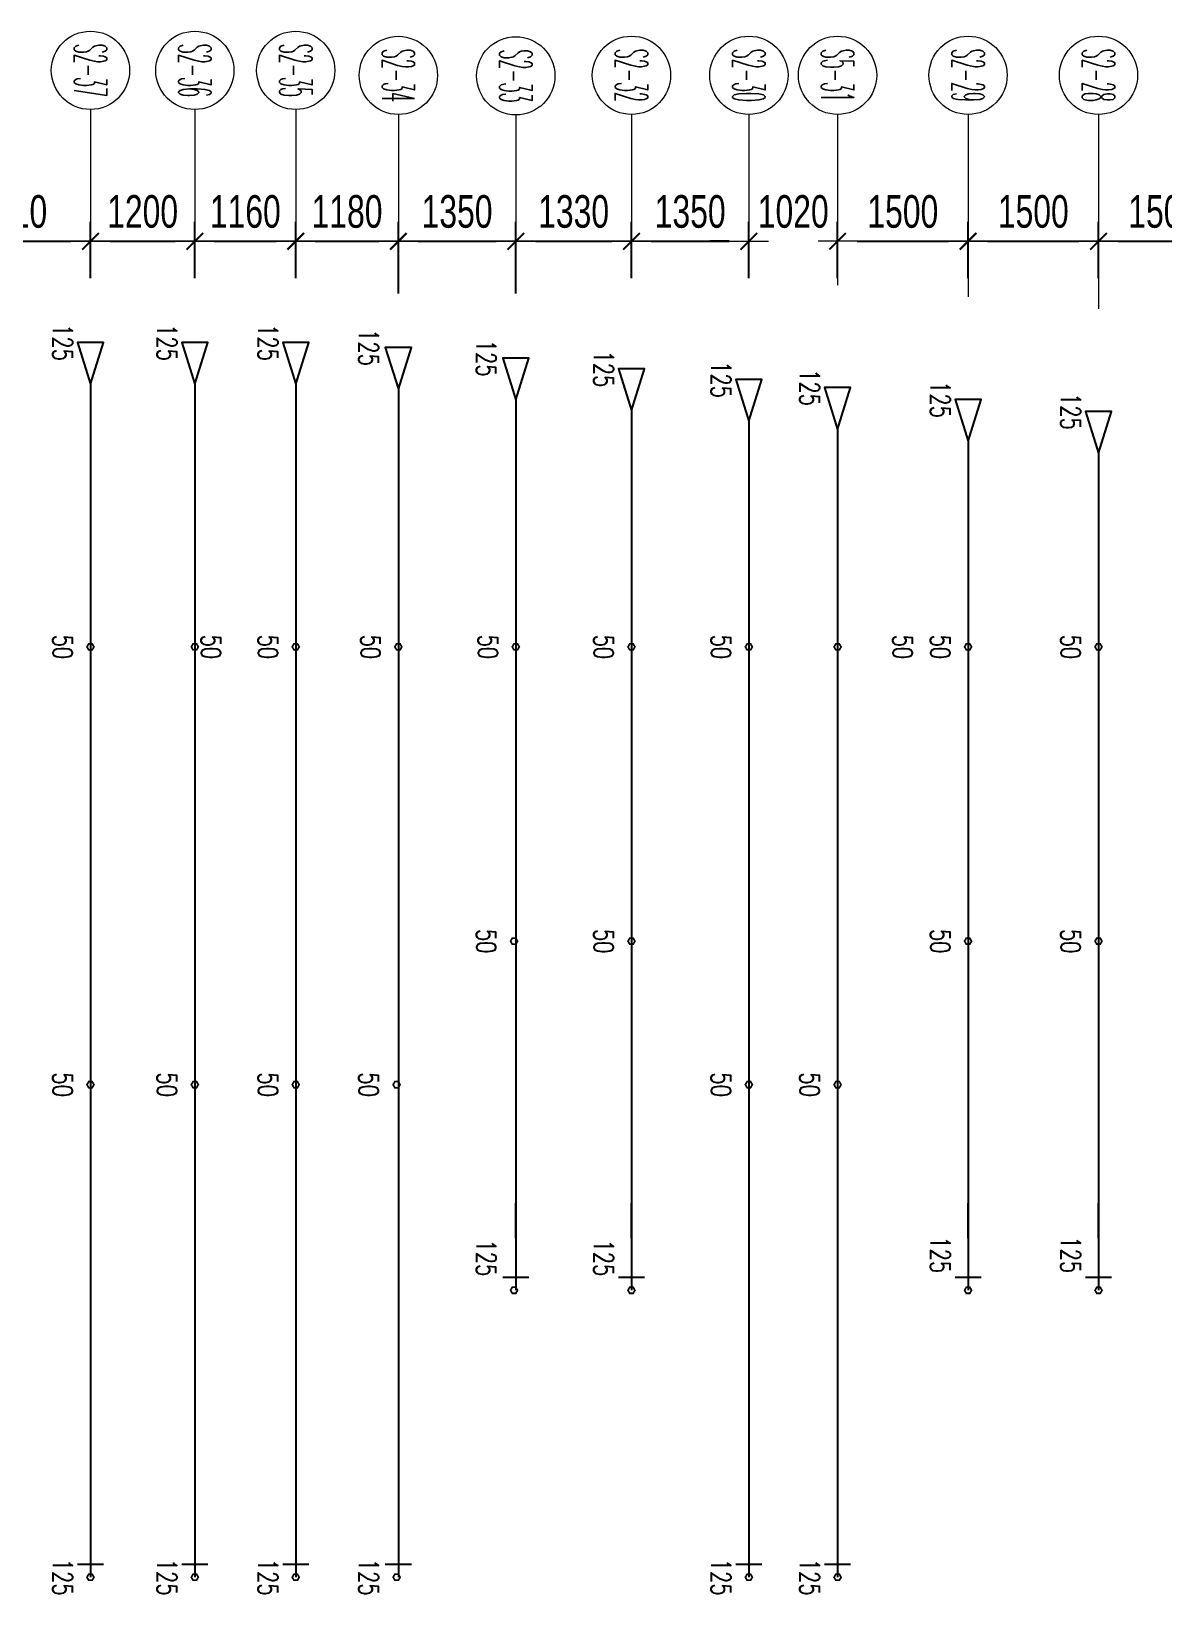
# Model space of a CAD drawing. Header units: millimetres. Extents: x 131629 to 589785, y -24154 to 45581.
# Drawn here: x 519929 to 532950, y 27610 to 45580 of the extents above; entities that cross this region are included whole.
import ezdxf
from ezdxf.enums import TextEntityAlignment as Align

# ---------------------------------------------------------------- set-up
doc = ezdxf.new("R2010")
doc.units = ezdxf.units.MM
doc.layers.get('0').update_dxf_attribs({"lineweight": 20})
doc.layers.get('Defpoints').update_dxf_attribs({"color": 151, "lineweight": 9})
doc.layers.add('ARES_TAG', color=3, linetype='Continuous')
doc.layers.add('NDC_S_TENDON', color=10, linetype='Continuous')
doc.layers.add('Current_plane_Column', color=7, linetype='Continuous', true_color=0x4b00ff)
for name, color, linetype, lineweight in [('NDC_S-ANNO', 7, 'Continuous', 20), ('NDC_S-TENDON', 6, 'Continuous', 35), ('NDC_S_DIM', 1, 'Continuous', 15), ('NDC_S_SYMBOL', 1, 'Continuous', 15)]:
    doc.layers.add(name, color=color, linetype=linetype, lineweight=lineweight)
doc.styles.add('ARES_ROMANS_0.36', font='romans.shx', dxfattribs={"width": 0.36, "bigfont": 'vns.shx'})
doc.styles.add('ARIAL', font='arial.ttf', dxfattribs={"width": 0.7})
doc.styles.add('NDC_ANNO', font='', dxfattribs={"width": 0.8})
doc.styles.get('NDC_ANNO').set_extended_font_data('Dotum')
doc.dimstyles.new('NDC_dim_150', dxfattribs={"dimscale": 150, "dimtxt": 2.5, "dimasz": 1.5, "dimexe": 1.5, "dimexo": 2.5, "dimgap": 1, "dimtad": 1, "dimdec": 0, "dimzin": 0, "dimdsep": 46, "dimtxsty": 'ARIAL', "dimblk": 'DIMMARK', "dimcen": 0.09, "dimdle": 1.2, "dimclrd": 1, "dimclre": 1, "dimclrt": 3, "dimadec": 0, "dimazin": 0, "dimtfac": 1, "dimtdec": 0, "dimtix": 1, "dimtofl": 0, "dimtmove": 0, "dimatfit": 3, "dimfxl": 4, "dimfxlon": 1, "dimtolj": 1, "dimtzin": 0, "dimarcsym": 0})

# ---------------------------------------------------------------- blocks, each defined once
blk = doc.blocks.new('*U1071')
at = {"layer": 'NDC_S_SYMBOL', "color": 3}
blk.add_line((-10136, 0), (-8174, 0), dxfattribs=at)
blk.add_circle((-10586, 0), 450, dxfattribs=at)
at = {"layer": 'NDC_S_TENDON'}
for p, q in [((-5994, 0), (-3144, 0)), ((-3144, 0), (2787, 0)), ((2787, 0), (5686, 0)), ((5686, 0), (6686, 0)), ((6536, -150), (6536, 150))]:
    blk.add_line(p, q, dxfattribs=at)
blk.add_lwpolyline([(-6514, 0), (-6994, 150), (-6994, -150), (-6514, 0), (-5994, 0)], dxfattribs=at)
at = {"layer": 'ARES_TAG', "style": 'ARES_ROMANS_0.36', "width": 0.36}
blk.add_attdef('S3', text='', height=375, dxfattribs=at).set_placement((-10586, 0), align=Align.MIDDLE_CENTER)
blk = doc.blocks.new('*U1070')
at = {"layer": 'NDC_S_SYMBOL', "color": 3}
blk.add_line((-10136, 0), (-8037, 0), dxfattribs=at)
blk.add_circle((-10586, 0), 450, dxfattribs=at)
at = {"layer": 'NDC_S_TENDON'}
for p, q in [((-5857, 0), (-3144, 0)), ((-3144, 0), (2787, 0)), ((2787, 0), (2386, 0)), ((2386, 0), (3386, 0)), ((3236, -150), (3236, 150))]:
    blk.add_line(p, q, dxfattribs=at)
blk.add_lwpolyline([(-6377, 0), (-6857, 150), (-6857, -150), (-6377, 0), (-5857, 0)], dxfattribs=at)
at = {"layer": 'ARES_TAG', "style": 'ARES_ROMANS_0.36', "width": 0.36}
blk.add_attdef('S3', text='', height=375, dxfattribs=at).set_placement((-10586, 0), align=Align.MIDDLE_CENTER)
blk = doc.blocks.new('*U1069')
at = {"layer": 'NDC_S_SYMBOL', "color": 3}
blk.add_line((-10136, 0), (-7901, 0), dxfattribs=at)
blk.add_circle((-10586, 0), 450, dxfattribs=at)
at = {"layer": 'NDC_S_TENDON'}
for p, q in [((-5721, 0), (-3144, 0)), ((-3144, 0), (2787, 0)), ((2787, 0), (2386, 0)), ((2386, 0), (3386, 0)), ((3236, -150), (3236, 150))]:
    blk.add_line(p, q, dxfattribs=at)
blk.add_lwpolyline([(-6241, 0), (-6721, 150), (-6721, -150), (-6241, 0), (-5721, 0)], dxfattribs=at)
at = {"layer": 'ARES_TAG', "style": 'ARES_ROMANS_0.36', "width": 0.36}
blk.add_attdef('S3', text='', height=375, dxfattribs=at).set_placement((-10586, 0), align=Align.MIDDLE_CENTER)
blk = doc.blocks.new('*U482')
at = {"layer": 'NDC_S_SYMBOL', "color": 3}
blk.add_line((-10135, 0), (-8635, 0), dxfattribs=at)
blk.add_circle((-10585, 0), 450, dxfattribs=at)
at = {"layer": 'NDC_S_TENDON'}
for p, q in [((-6456, 0), (-3144, 0)), ((-3144, 0), (2787, 0)), ((2787, 0), (5686, 0)), ((5686, 0), (6686, 0)), ((6536, -150), (6536, 150))]:
    blk.add_line(p, q, dxfattribs=at)
blk.add_lwpolyline([(-6976, 0), (-7456, 150), (-7456, -150), (-6976, 0), (-6456, 0)], dxfattribs=at)
at = {"layer": 'ARES_TAG', "style": 'ARES_ROMANS_0.36', "width": 0.36}
blk.add_attdef('S3', text='', height=375, dxfattribs=at).set_placement((-10585, 0), align=Align.MIDDLE_CENTER)
blk = doc.blocks.new('*U1062')
at = {"layer": 'NDC_S_SYMBOL', "color": 3}
blk.add_line((-10130, 0), (-8513, 0), dxfattribs=at)
blk.add_circle((-10580, 0), 450, dxfattribs=at)
at = {"layer": 'NDC_S_TENDON'}
for p, q in [((-6333, 0), (-3144, 0)), ((-3144, 0), (2787, 0)), ((2787, 0), (2386, 0)), ((2386, 0), (3386, 0)), ((3236, -150), (3236, 150))]:
    blk.add_line(p, q, dxfattribs=at)
blk.add_lwpolyline([(-6853, 0), (-7333, 150), (-7333, -150), (-6853, 0), (-6333, 0)], dxfattribs=at)
at = {"layer": 'ARES_TAG', "style": 'ARES_ROMANS_0.36', "width": 0.36}
blk.add_attdef('S3', text='', height=375, dxfattribs=at).set_placement((-10580, 0), align=Align.MIDDLE_CENTER)
blk = doc.blocks.new('*U1061')
at = {"layer": 'NDC_S_SYMBOL', "color": 3}
blk.add_line((-10136, 0), (-8390, 0), dxfattribs=at)
blk.add_circle((-10586, 0), 450, dxfattribs=at)
at = {"layer": 'NDC_S_TENDON'}
for p, q in [((-6210, 0), (-3144, 0)), ((-3144, 0), (2787, 0)), ((2787, 0), (2386, 0)), ((2386, 0), (3386, 0)), ((3236, -150), (3236, 150))]:
    blk.add_line(p, q, dxfattribs=at)
blk.add_lwpolyline([(-6730, 0), (-7210, 150), (-7210, -150), (-6730, 0), (-6210, 0)], dxfattribs=at)
at = {"layer": 'ARES_TAG', "style": 'ARES_ROMANS_0.36', "width": 0.36}
blk.add_attdef('S3', text='', height=375, dxfattribs=at).set_placement((-10586, 0), align=Align.MIDDLE_CENTER)
blk = doc.blocks.new('*U1072')
at = {"layer": 'NDC_S_SYMBOL', "color": 3}
blk.add_line((-10136, 0), (-8267, 0), dxfattribs=at)
blk.add_circle((-10586, 0), 450, dxfattribs=at)
at = {"layer": 'NDC_S_TENDON'}
for p, q in [((-6087, 0), (-3144, 0)), ((-3144, 0), (2787, 0)), ((2787, 0), (5686, 0)), ((5686, 0), (6686, 0)), ((6536, -150), (6536, 150))]:
    blk.add_line(p, q, dxfattribs=at)
blk.add_lwpolyline([(-6607, 0), (-7087, 150), (-7087, -150), (-6607, 0), (-6087, 0)], dxfattribs=at)
at = {"layer": 'ARES_TAG', "style": 'ARES_ROMANS_0.36', "width": 0.36}
blk.add_attdef('S3', text='', height=375, dxfattribs=at).set_placement((-10586, 0), align=Align.MIDDLE_CENTER)
blk = doc.blocks.new('*U492')
at = {"layer": 'NDC_S_SYMBOL', "color": 3}
blk.add_line((-10193, 0), (-8693, 0), dxfattribs=at)
blk.add_circle((-10643, 0), 450, dxfattribs=at)
at = {"layer": 'NDC_S_TENDON'}
for p, q in [((-6513, 0), (-3144, 0)), ((-3144, 0), (2787, 0)), ((2787, 0), (5686, 0)), ((5686, 0), (6686, 0)), ((6536, -150), (6536, 150))]:
    blk.add_line(p, q, dxfattribs=at)
blk.add_lwpolyline([(-7033, 0), (-7513, 150), (-7513, -150), (-7033, 0), (-6513, 0)], dxfattribs=at)
at = {"layer": 'ARES_TAG', "style": 'ARES_ROMANS_0.36', "width": 0.36}
blk.add_attdef('S3', text='', height=375, dxfattribs=at).set_placement((-10643, 0), align=Align.MIDDLE_CENTER)
blk = doc.blocks.new('*U480')
at = {"layer": 'NDC_S_SYMBOL', "color": 3}
blk.add_line((-10193, 0), (-8693, 0), dxfattribs=at)
blk.add_circle((-10643, 0), 450, dxfattribs=at)
at = {"layer": 'NDC_S_TENDON'}
for p, q in [((-6513, 0), (-3144, 0)), ((-3144, 0), (2787, 0)), ((2787, 0), (5686, 0)), ((5686, 0), (6686, 0)), ((6536, -150), (6536, 150))]:
    blk.add_line(p, q, dxfattribs=at)
blk.add_lwpolyline([(-7033, 0), (-7513, 150), (-7513, -150), (-7033, 0), (-6513, 0)], dxfattribs=at)
at = {"layer": 'ARES_TAG', "style": 'ARES_ROMANS_0.36', "width": 0.36}
blk.add_attdef('S3', text='', height=375, dxfattribs=at).set_placement((-10643, 0), align=Align.MIDDLE_CENTER)
blk = doc.blocks.new('*U481')
at = {"layer": 'NDC_S_SYMBOL', "color": 3}
blk.add_line((-10193, 0), (-8693, 0), dxfattribs=at)
blk.add_circle((-10643, 0), 450, dxfattribs=at)
at = {"layer": 'NDC_S_TENDON'}
for p, q in [((-6513, 0), (-3144, 0)), ((-3144, 0), (2787, 0)), ((2787, 0), (5686, 0)), ((5686, 0), (6686, 0)), ((6536, -150), (6536, 150))]:
    blk.add_line(p, q, dxfattribs=at)
blk.add_lwpolyline([(-7033, 0), (-7513, 150), (-7513, -150), (-7033, 0), (-6513, 0)], dxfattribs=at)
at = {"layer": 'ARES_TAG', "style": 'ARES_ROMANS_0.36', "width": 0.36}
blk.add_attdef('S3', text='', height=375, dxfattribs=at).set_placement((-10643, 0), align=Align.MIDDLE_CENTER)
blk = doc.blocks.new('TDY')
at = {"layer": 'NDC_S-TENDON', "linetype": 'Continuous'}
for points, elevation in [([(11900, 29000, 20, 20, 0), (11880, 29035, 20, 20, 0), (11840, 29035, 20, 20, 0), (11820, 29000, 20, 20, 0), (11840, 28965, 20, 20, 0), (11880, 28965, 20, 20, 0)], 258), ([(11900, 29000, 20, 20, 0), (11880, 29035, 20, 20, 0), (11840, 29035, 20, 20, 0), (11820, 29000, 20, 20, 0), (11840, 28965, 20, 20, 0), (11880, 28965, 20, 20, 0)], 258), ([(13100, 29000, 20, 20, 0), (13080, 29035, 20, 20, 0), (13040, 29035, 20, 20, 0), (13020, 29000, 20, 20, 0), (13040, 28965, 20, 20, 0), (13080, 28965, 20, 20, 0)], 258), ([(13100, 29000, 20, 20, 0), (13080, 29035, 20, 20, 0), (13040, 29035, 20, 20, 0), (13020, 29000, 20, 20, 0), (13040, 28965, 20, 20, 0), (13080, 28965, 20, 20, 0)], 258), ([(14260, 29000, 20, 20, 0), (14240, 29035, 20, 20, 0), (14200, 29035, 20, 20, 0), (14180, 29000, 20, 20, 0), (14200, 28965, 20, 20, 0), (14240, 28965, 20, 20, 0)], 258), ([(14260, 29000, 20, 20, 0), (14240, 29035, 20, 20, 0), (14200, 29035, 20, 20, 0), (14180, 29000, 20, 20, 0), (14200, 28965, 20, 20, 0), (14240, 28965, 20, 20, 0)], 258), ([(15440, 29000, 20, 20, 0), (15420, 29035, 20, 20, 0), (15380, 29035, 20, 20, 0), (15360, 29000, 20, 20, 0), (15380, 28965, 20, 20, 0), (15420, 28965, 20, 20, 0)], 61), ([(15440, 29000, 20, 20, 0), (15420, 29035, 20, 20, 0), (15380, 29035, 20, 20, 0), (15360, 29000, 20, 20, 0), (15380, 28965, 20, 20, 0), (15420, 28965, 20, 20, 0)], 61), ([(16790, 29000, 20, 20, 0), (16770, 29035, 20, 20, 0), (16730, 29035, 20, 20, 0), (16710, 29000, 20, 20, 0), (16730, 28965, 20, 20, 0), (16770, 28965, 20, 20, 0)], 2875), ([(16790, 29000, 20, 20, 0), (16770, 29035, 20, 20, 0), (16730, 29035, 20, 20, 0), (16710, 29000, 20, 20, 0), (16730, 28965, 20, 20, 0), (16770, 28965, 20, 20, 0)], 2875), ([(18120, 29000, 20, 20, 0), (18100, 29035, 20, 20, 0), (18060, 29035, 20, 20, 0), (18040, 29000, 20, 20, 0), (18060, 28965, 20, 20, 0), (18100, 28965, 20, 20, 0)], 2238), ([(18120, 29000, 20, 20, 0), (18100, 29035, 20, 20, 0), (18060, 29035, 20, 20, 0), (18040, 29000, 20, 20, 0), (18060, 28965, 20, 20, 0), (18100, 28965, 20, 20, 0)], 2238), ([(19470, 29000, 20, 20, 0), (19450, 29035, 20, 20, 0), (19410, 29035, 20, 20, 0), (19390, 29000, 20, 20, 0), (19410, 28965, 20, 20, 0), (19450, 28965, 20, 20, 0)], 1873), ([(19470, 29000, 20, 20, 0), (19450, 29035, 20, 20, 0), (19410, 29035, 20, 20, 0), (19390, 29000, 20, 20, 0), (19410, 28965, 20, 20, 0), (19450, 28965, 20, 20, 0)], 1873), ([(21990, 29000, 20, 20, 0), (21970, 29035, 20, 20, 0), (21930, 29035, 20, 20, 0), (21910, 29000, 20, 20, 0), (21930, 28965, 20, 20, 0), (21970, 28965, 20, 20, 0)], 2875), ([(21990, 29000, 20, 20, 0), (21970, 29035, 20, 20, 0), (21930, 29035, 20, 20, 0), (21910, 29000, 20, 20, 0), (21930, 28965, 20, 20, 0), (21970, 28965, 20, 20, 0)], 2875), ([(23490, 29000, 20, 20, 0), (23470, 29035, 20, 20, 0), (23430, 29035, 20, 20, 0), (23410, 29000, 20, 20, 0), (23430, 28965, 20, 20, 0), (23470, 28965, 20, 20, 0)], 2067), ([(23490, 29000, 20, 20, 0), (23470, 29035, 20, 20, 0), (23430, 29035, 20, 20, 0), (23410, 29000, 20, 20, 0), (23430, 28965, 20, 20, 0), (23470, 28965, 20, 20, 0)], 2067), ([(16770, 25615, 20, 20, 0), (16750, 25650, 20, 20, 0), (16710, 25650, 20, 20, 0), (16690, 25615, 20, 20, 0), (16710, 25580, 20, 20, 0), (16750, 25580, 20, 20, 0)], 2800), ([(16770, 25615, 20, 20, 0), (16750, 25650, 20, 20, 0), (16710, 25650, 20, 20, 0), (16690, 25615, 20, 20, 0), (16710, 25580, 20, 20, 0), (16750, 25580, 20, 20, 0)], 2800), ([(18120, 25615, 20, 20, 0), (18100, 25650, 20, 20, 0), (18060, 25650, 20, 20, 0), (18040, 25615, 20, 20, 0), (18060, 25580, 20, 20, 0), (18100, 25580, 20, 20, 0)], 2800), ([(18120, 25615, 20, 20, 0), (18100, 25650, 20, 20, 0), (18060, 25650, 20, 20, 0), (18040, 25615, 20, 20, 0), (18060, 25580, 20, 20, 0), (18100, 25580, 20, 20, 0)], 2800), ([(21990, 25615, 20, 20, 0), (21970, 25650, 20, 20, 0), (21930, 25650, 20, 20, 0), (21910, 25615, 20, 20, 0), (21930, 25580, 20, 20, 0), (21970, 25580, 20, 20, 0)], 2800), ([(21990, 25615, 20, 20, 0), (21970, 25650, 20, 20, 0), (21930, 25650, 20, 20, 0), (21910, 25615, 20, 20, 0), (21930, 25580, 20, 20, 0), (21970, 25580, 20, 20, 0)], 2800), ([(23490, 25615, 20, 20, 0), (23470, 25650, 20, 20, 0), (23430, 25650, 20, 20, 0), (23410, 25615, 20, 20, 0), (23430, 25580, 20, 20, 0), (23470, 25580, 20, 20, 0)], 2800), ([(23490, 25615, 20, 20, 0), (23470, 25650, 20, 20, 0), (23430, 25650, 20, 20, 0), (23410, 25615, 20, 20, 0), (23430, 25580, 20, 20, 0), (23470, 25580, 20, 20, 0)], 2800), ([(11900, 23965, 20, 20, 0), (11880, 24000, 20, 20, 0), (11840, 24000, 20, 20, 0), (11820, 23965, 20, 20, 0), (11840, 23930, 20, 20, 0), (11880, 23930, 20, 20, 0)], 2800), ([(11900, 23965, 20, 20, 0), (11880, 24000, 20, 20, 0), (11840, 24000, 20, 20, 0), (11820, 23965, 20, 20, 0), (11840, 23930, 20, 20, 0), (11880, 23930, 20, 20, 0)], 2800), ([(13100, 23965, 20, 20, 0), (13080, 24000, 20, 20, 0), (13040, 24000, 20, 20, 0), (13020, 23965, 20, 20, 0), (13040, 23930, 20, 20, 0), (13080, 23930, 20, 20, 0)], 2800), ([(13100, 23965, 20, 20, 0), (13080, 24000, 20, 20, 0), (13040, 24000, 20, 20, 0), (13020, 23965, 20, 20, 0), (13040, 23930, 20, 20, 0), (13080, 23930, 20, 20, 0)], 2800), ([(14260, 23965, 20, 20, 0), (14240, 24000, 20, 20, 0), (14200, 24000, 20, 20, 0), (14180, 23965, 20, 20, 0), (14200, 23930, 20, 20, 0), (14240, 23930, 20, 20, 0)], 2800), ([(14260, 23965, 20, 20, 0), (14240, 24000, 20, 20, 0), (14200, 24000, 20, 20, 0), (14180, 23965, 20, 20, 0), (14200, 23930, 20, 20, 0), (14240, 23930, 20, 20, 0)], 2800), ([(15420, 23965, 20, 20, 0), (15400, 24000, 20, 20, 0), (15360, 24000, 20, 20, 0), (15340, 23965, 20, 20, 0), (15360, 23930, 20, 20, 0), (15400, 23930, 20, 20, 0)], 2800), ([(15420, 23965, 20, 20, 0), (15400, 24000, 20, 20, 0), (15360, 24000, 20, 20, 0), (15340, 23965, 20, 20, 0), (15360, 23930, 20, 20, 0), (15400, 23930, 20, 20, 0)], 2800), ([(19470, 23965, 20, 20, 0), (19450, 24000, 20, 20, 0), (19410, 24000, 20, 20, 0), (19390, 23965, 20, 20, 0), (19410, 23930, 20, 20, 0), (19450, 23930, 20, 20, 0)], 2800), ([(19470, 23965, 20, 20, 0), (19450, 24000, 20, 20, 0), (19410, 24000, 20, 20, 0), (19390, 23965, 20, 20, 0), (19410, 23930, 20, 20, 0), (19450, 23930, 20, 20, 0)], 2800), ([(20490, 23965, 20, 20, 0), (20470, 24000, 20, 20, 0), (20430, 24000, 20, 20, 0), (20410, 23965, 20, 20, 0), (20430, 23930, 20, 20, 0), (20470, 23930, 20, 20, 0)], 2800), ([(20490, 23965, 20, 20, 0), (20470, 24000, 20, 20, 0), (20430, 24000, 20, 20, 0), (20410, 23965, 20, 20, 0), (20430, 23930, 20, 20, 0), (20470, 23930, 20, 20, 0)], 2800), ([(16770, 21600, 20, 20, 0), (16750, 21635, 20, 20, 0), (16710, 21635, 20, 20, 0), (16690, 21600, 20, 20, 0), (16710, 21565, 20, 20, 0), (16750, 21565, 20, 20, 0)], 2875), ([(16770, 21600, 20, 20, 0), (16750, 21635, 20, 20, 0), (16710, 21635, 20, 20, 0), (16690, 21600, 20, 20, 0), (16710, 21565, 20, 20, 0), (16750, 21565, 20, 20, 0)], 2875), ([(18120, 21600, 20, 20, 0), (18100, 21635, 20, 20, 0), (18060, 21635, 20, 20, 0), (18040, 21600, 20, 20, 0), (18060, 21565, 20, 20, 0), (18100, 21565, 20, 20, 0)], 2875), ([(18120, 21600, 20, 20, 0), (18100, 21635, 20, 20, 0), (18060, 21635, 20, 20, 0), (18040, 21600, 20, 20, 0), (18060, 21565, 20, 20, 0), (18100, 21565, 20, 20, 0)], 2875), ([(21990, 21600, 20, 20, 0), (21970, 21635, 20, 20, 0), (21930, 21635, 20, 20, 0), (21910, 21600, 20, 20, 0), (21930, 21565, 20, 20, 0), (21970, 21565, 20, 20, 0)], 2875), ([(21990, 21600, 20, 20, 0), (21970, 21635, 20, 20, 0), (21930, 21635, 20, 20, 0), (21910, 21600, 20, 20, 0), (21930, 21565, 20, 20, 0), (21970, 21565, 20, 20, 0)], 2875), ([(23490, 21600, 20, 20, 0), (23470, 21635, 20, 20, 0), (23430, 21635, 20, 20, 0), (23410, 21600, 20, 20, 0), (23430, 21565, 20, 20, 0), (23470, 21565, 20, 20, 0)], 2875), ([(23490, 21600, 20, 20, 0), (23470, 21635, 20, 20, 0), (23430, 21635, 20, 20, 0), (23410, 21600, 20, 20, 0), (23430, 21565, 20, 20, 0), (23470, 21565, 20, 20, 0)], 2875), ([(11900, 18300, 20, 20, 0), (11880, 18335, 20, 20, 0), (11840, 18335, 20, 20, 0), (11820, 18300, 20, 20, 0), (11840, 18265, 20, 20, 0), (11880, 18265, 20, 20, 0)], 2875), ([(11900, 18300, 20, 20, 0), (11880, 18335, 20, 20, 0), (11840, 18335, 20, 20, 0), (11820, 18300, 20, 20, 0), (11840, 18265, 20, 20, 0), (11880, 18265, 20, 20, 0)], 2875), ([(13100, 18300, 20, 20, 0), (13080, 18335, 20, 20, 0), (13040, 18335, 20, 20, 0), (13020, 18300, 20, 20, 0), (13040, 18265, 20, 20, 0), (13080, 18265, 20, 20, 0)], 2875), ([(13100, 18300, 20, 20, 0), (13080, 18335, 20, 20, 0), (13040, 18335, 20, 20, 0), (13020, 18300, 20, 20, 0), (13040, 18265, 20, 20, 0), (13080, 18265, 20, 20, 0)], 2875), ([(14260, 18300, 20, 20, 0), (14240, 18335, 20, 20, 0), (14200, 18335, 20, 20, 0), (14180, 18300, 20, 20, 0), (14200, 18265, 20, 20, 0), (14240, 18265, 20, 20, 0)], 2875), ([(14260, 18300, 20, 20, 0), (14240, 18335, 20, 20, 0), (14200, 18335, 20, 20, 0), (14180, 18300, 20, 20, 0), (14200, 18265, 20, 20, 0), (14240, 18265, 20, 20, 0)], 2875), ([(15420, 18300, 20, 20, 0), (15400, 18335, 20, 20, 0), (15360, 18335, 20, 20, 0), (15340, 18300, 20, 20, 0), (15360, 18265, 20, 20, 0), (15400, 18265, 20, 20, 0)], 2875), ([(15420, 18300, 20, 20, 0), (15400, 18335, 20, 20, 0), (15360, 18335, 20, 20, 0), (15340, 18300, 20, 20, 0), (15360, 18265, 20, 20, 0), (15400, 18265, 20, 20, 0)], 2875), ([(19470, 18300, 20, 20, 0), (19450, 18335, 20, 20, 0), (19410, 18335, 20, 20, 0), (19390, 18300, 20, 20, 0), (19410, 18265, 20, 20, 0), (19450, 18265, 20, 20, 0)], 2875), ([(19470, 18300, 20, 20, 0), (19450, 18335, 20, 20, 0), (19410, 18335, 20, 20, 0), (19390, 18300, 20, 20, 0), (19410, 18265, 20, 20, 0), (19450, 18265, 20, 20, 0)], 2875), ([(20490, 18300, 20, 20, 0), (20470, 18335, 20, 20, 0), (20430, 18335, 20, 20, 0), (20410, 18300, 20, 20, 0), (20430, 18265, 20, 20, 0), (20470, 18265, 20, 20, 0)], 2875), ([(20490, 18300, 20, 20, 0), (20470, 18335, 20, 20, 0), (20430, 18335, 20, 20, 0), (20410, 18300, 20, 20, 0), (20430, 18265, 20, 20, 0), (20470, 18265, 20, 20, 0)], 2875)]:
    blk.add_lwpolyline(points, format="xyseb", close=True, dxfattribs=dict(at, elevation=elevation))
blk.add_lwpolyline([(20490, 29000, 20, 20, 0), (20470, 29035, 20, 20, 0), (20430, 29035, 20, 20, 0), (20410, 29000, 20, 20, 0), (20430, 28965, 20, 20, 0), (20470, 28965, 20, 20, 0)], format="xyseb", close=True, dxfattribs=at)
blk.add_lwpolyline([(20490, 29000, 20, 20, 0), (20470, 29035, 20, 20, 0), (20430, 29035, 20, 20, 0), (20410, 29000, 20, 20, 0), (20430, 28965, 20, 20, 0), (20470, 28965, 20, 20, 0)], format="xyseb", close=True, dxfattribs=at)
ref = blk.add_blockref('*U492', (11860, 24987, 2875), dxfattribs=dict(rotation=270))
ref.add_attrib('S3', 'S2-37', dxfattribs={"layer": 'ARES_TAG', "height": 375, "rotation": 270, "style": 'ARES_ROMANS_0.36', "width": 0.36}).set_placement((11860, 35630, 2875), align=Align.MIDDLE_CENTER)
ref = blk.add_blockref('*U480', (13060, 24987, 2875), dxfattribs=dict(rotation=270))
ref.add_attrib('S3', 'S2-36', dxfattribs={"layer": 'ARES_TAG', "height": 375, "rotation": 270, "style": 'ARES_ROMANS_0.36', "width": 0.36}).set_placement((13060, 35630, 2875), align=Align.MIDDLE_CENTER)
ref = blk.add_blockref('*U481', (14220, 24987, 2875), dxfattribs=dict(rotation=270))
ref.add_attrib('S3', 'S2-35', dxfattribs={"layer": 'ARES_TAG', "height": 375, "rotation": 270, "style": 'ARES_ROMANS_0.36', "width": 0.36}).set_placement((14220, 35630, 2875), align=Align.MIDDLE_CENTER)
ref = blk.add_blockref('*U482', (15400, 24987, 61), dxfattribs=dict(rotation=270))
ref.add_attrib('S3', 'S2-34', dxfattribs={"layer": 'ARES_TAG', "height": 375, "rotation": 270, "style": 'ARES_ROMANS_0.36', "width": 0.36}).set_placement((15400, 35572, 61), align=Align.MIDDLE_CENTER)
ref = blk.add_blockref('*U1062', (16750, 24987, 2875), dxfattribs=dict(rotation=270))
ref.add_attrib('S3', 'S2-33', dxfattribs={"layer": 'ARES_TAG', "height": 375, "rotation": 270, "style": 'ARES_ROMANS_0.36', "width": 0.36}).set_placement((16750, 35566, 2875), align=Align.MIDDLE_CENTER)
ref = blk.add_blockref('*U1061', (18080, 24987, 2875), dxfattribs=dict(rotation=270))
ref.add_attrib('S3', 'S2-32', dxfattribs={"layer": 'ARES_TAG', "height": 375, "rotation": 270, "style": 'ARES_ROMANS_0.36', "width": 0.36}).set_placement((18080, 35573, 2875), align=Align.MIDDLE_CENTER)
ref = blk.add_blockref('*U1072', (19430, 24987, 2875), dxfattribs=dict(rotation=270))
ref.add_attrib('S3', 'S2-30', dxfattribs={"layer": 'ARES_TAG', "height": 375, "rotation": 270, "style": 'ARES_ROMANS_0.36', "width": 0.36}).set_placement((19430, 35573, 2875), align=Align.MIDDLE_CENTER)
ref = blk.add_blockref('*U1071', (20450, 24987, 2875), dxfattribs=dict(rotation=270))
ref.add_attrib('S3', 'S5-31', dxfattribs={"layer": 'ARES_TAG', "height": 375, "rotation": 270, "style": 'ARES_ROMANS_0.36', "width": 0.36}).set_placement((20450, 35573, 2875), align=Align.MIDDLE_CENTER)
ref = blk.add_blockref('*U1070', (21950, 24987, 2875), dxfattribs=dict(rotation=270))
ref.add_attrib('S3', 'S2-29', dxfattribs={"layer": 'ARES_TAG', "height": 375, "rotation": 270, "style": 'ARES_ROMANS_0.36', "width": 0.36}).set_placement((21950, 35573, 2875), align=Align.MIDDLE_CENTER)
ref = blk.add_blockref('*U1069', (23450, 24987, 2875), dxfattribs=dict(rotation=270))
ref.add_attrib('S3', 'S2-28', dxfattribs={"layer": 'ARES_TAG', "height": 375, "rotation": 270, "style": 'ARES_ROMANS_0.36', "width": 0.36}).set_placement((23450, 35573, 2875), align=Align.MIDDLE_CENTER)
at = {"layer": 'NDC_S-ANNO', "linetype": 'Continuous', "char_height": 225, "attachment_point": 5, "rotation": 270, "line_spacing_factor": 0.75, "style": 'NDC_ANNO'}
for s, insert in [('\\FSTANDARD.shx;125', (11540, 32500, -2875)), ('\\FSTANDARD.shx;125', (12740, 32500, -2875)), ('\\FSTANDARD.shx;125', (13900, 32500, -2875)), ('\\FSTANDARD.shx;125', (15060, 32442, 21)), ('\\FSTANDARD.shx;125', (16410, 32319, 288)), ('\\FSTANDARD.shx;125', (17760, 32196, 305)), ('\\FSTANDARD.shx;125', (19110, 32073, 48)), ('\\FSTANDARD.shx;125', (20130, 31981, -5750)), ('\\FSTANDARD.shx;125', (21630, 31844, 356)), ('\\FSTANDARD.shx;125', (23130, 31707, -22)), ('\\FSTANDARD.shx;50', (11540, 29000, 258)), ('\\FSTANDARD.shx;50', (13247, 29000)), ('\\FSTANDARD.shx;50', (13900, 29000, 258)), ('\\FSTANDARD.shx;50', (15080, 29000, 61)), ('\\FSTANDARD.shx;50', (16430, 29000, 2875)), ('\\FSTANDARD.shx;50', (17760, 29000, 2238)), ('\\FSTANDARD.shx;50', (19110, 29000, 1873)), ('\\FSTANDARD.shx;50', (21198, 29000, 2194)), ('\\FSTANDARD.shx;50', (21630, 29000, 2194)), ('\\FSTANDARD.shx;50', (23130, 29000, 2067)), ('\\FSTANDARD.shx;50', (16410, 25615, 2800)), ('\\FSTANDARD.shx;50', (17760, 25615, 2800)), ('\\FSTANDARD.shx;50', (21630, 25615, 2800)), ('\\FSTANDARD.shx;50', (23130, 25615, 2800)), ('\\FSTANDARD.shx;50', (11540, 23965, 2800)), ('\\FSTANDARD.shx;50', (12740, 23965, 2800)), ('\\FSTANDARD.shx;50', (13900, 23965, 2800)), ('\\FSTANDARD.shx;50', (15060, 23965, 2800)), ('\\FSTANDARD.shx;50', (19110, 23965, 2800)), ('\\FSTANDARD.shx;50', (20130, 23965, 2800)), ('\\FSTANDARD.shx;125', (16410, 21972, 2875)), ('\\FSTANDARD.shx;125', (17760, 21972, 2875)), ('\\FSTANDARD.shx;125', (21630, 22008, 2875)), ('\\FSTANDARD.shx;125', (23130, 22008, 2875)), ('\\FSTANDARD.shx;125', (11540, 18300, 2875)), ('\\FSTANDARD.shx;125', (12740, 18300, 2875)), ('\\FSTANDARD.shx;125', (13900, 18300, 2875)), ('\\FSTANDARD.shx;125', (15060, 18300, 2875)), ('\\FSTANDARD.shx;125', (19110, 18300, 2875)), ('\\FSTANDARD.shx;125', (20130, 18300, 2875))]:
    blk.add_mtext(s, dxfattribs=dict(at, insert=insert))
blk = doc.blocks.new('DIMMARK')
at = {"layer": 'NDC_S_DIM', "color": 1}
blk.add_line((-1.5, 0), (1, 0), dxfattribs=at)
at = {"layer": 'NDC_S_DIM', "color": 2, "const_width": 0.1}
blk.add_lwpolyline([(-0.424, -0.424), (0.424, 0.424)], dxfattribs=at)
blk = doc.blocks.new('*D983')
at = {"layer": 'Defpoints', "color": 0, "ltscale": 100, "transparency": 16777216}
for p in [(520610, 43164), (518800, 39729, 2875), (520610, 39729, 2875)]:
    blk.add_point(p, dxfattribs=at)
at = {"layer": 'NDC_S_DIM', "color": 1, "lineweight": -2, "ltscale": 100, "transparency": 16777216}
for p, q in [((518800, 42740), (518800, 43389)), ((520610, 42740), (520610, 43389)), ((519025, 43164), (520385, 43164))]:
    blk.add_line(p, q, dxfattribs=at)
at = {"layer": 'NDC_S_DIM', "color": 1, "lineweight": -2, "ltscale": 100, "transparency": 16777216, "xscale": 225, "yscale": 225, "zscale": 225, "rotation": 180}
blk.add_blockref('DIMMARK', (518800, 43164), dxfattribs=at)
at = {"layer": 'NDC_S_DIM', "color": 1, "lineweight": -2, "ltscale": 100, "transparency": 16777216, "xscale": 225, "yscale": 225, "zscale": 225}
blk.add_blockref('DIMMARK', (520610, 43164), dxfattribs=at)
at = {"layer": 'NDC_S_DIM', "color": 3, "ltscale": 100, "transparency": 16777216, "insert": (519705, 43505), "char_height": 375, "attachment_point": 5, "style": 'ARIAL'}
blk.add_mtext('\\A1;1810', dxfattribs=at)
blk = doc.blocks.new('*D984')
at = {"layer": 'Defpoints', "color": 0, "ltscale": 100, "transparency": 16777216}
for p in [(521810, 43164), (520610, 39729, 2875), (521810, 39729, 2875)]:
    blk.add_point(p, dxfattribs=at)
at = {"layer": 'NDC_S_DIM', "color": 1, "lineweight": -2, "ltscale": 100, "transparency": 16777216}
for p, q in [((520610, 42740), (520610, 43389)), ((521810, 42740), (521810, 43389)), ((520835, 43164), (521585, 43164))]:
    blk.add_line(p, q, dxfattribs=at)
at = {"layer": 'NDC_S_DIM', "color": 1, "lineweight": -2, "ltscale": 100, "transparency": 16777216, "xscale": 225, "yscale": 225, "zscale": 225, "rotation": 180}
blk.add_blockref('DIMMARK', (520610, 43164), dxfattribs=at)
at = {"layer": 'NDC_S_DIM', "color": 1, "lineweight": -2, "ltscale": 100, "transparency": 16777216, "xscale": 225, "yscale": 225, "zscale": 225}
blk.add_blockref('DIMMARK', (521810, 43164), dxfattribs=at)
at = {"layer": 'NDC_S_DIM', "color": 3, "ltscale": 100, "transparency": 16777216, "insert": (521210, 43505), "char_height": 375, "attachment_point": 5, "style": 'ARIAL'}
blk.add_mtext('\\A1;1200', dxfattribs=at)
blk = doc.blocks.new('*D985')
at = {"layer": 'Defpoints', "color": 0, "ltscale": 100, "transparency": 16777216}
for p in [(522970, 43164), (521810, 39729, 2875), (522970, 39729, 2875)]:
    blk.add_point(p, dxfattribs=at)
at = {"layer": 'NDC_S_DIM', "color": 1, "lineweight": -2, "ltscale": 100, "transparency": 16777216}
for p, q in [((521810, 42740), (521810, 43389)), ((522970, 42740), (522970, 43389)), ((522035, 43164), (522745, 43164))]:
    blk.add_line(p, q, dxfattribs=at)
at = {"layer": 'NDC_S_DIM', "color": 1, "lineweight": -2, "ltscale": 100, "transparency": 16777216, "xscale": 225, "yscale": 225, "zscale": 225, "rotation": 180}
blk.add_blockref('DIMMARK', (521810, 43164), dxfattribs=at)
at = {"layer": 'NDC_S_DIM', "color": 1, "lineweight": -2, "ltscale": 100, "transparency": 16777216, "xscale": 225, "yscale": 225, "zscale": 225}
blk.add_blockref('DIMMARK', (522970, 43164), dxfattribs=at)
at = {"layer": 'NDC_S_DIM', "color": 3, "ltscale": 100, "transparency": 16777216, "insert": (522390, 43505), "char_height": 375, "attachment_point": 5, "style": 'ARIAL'}
blk.add_mtext('\\A1;1160', dxfattribs=at)
blk = doc.blocks.new('*D986')
at = {"layer": 'Defpoints', "color": 0, "ltscale": 100, "transparency": 16777216}
for p in [(524150, 43164), (522970, 39729, 2875), (524150, 39729, 61)]:
    blk.add_point(p, dxfattribs=at)
at = {"layer": 'NDC_S_DIM', "color": 1, "lineweight": -2, "ltscale": 100, "transparency": 16777216}
for p, q in [((522970, 42740), (522970, 43389)), ((524150, 42564), (524150, 43389)), ((523195, 43164), (523925, 43164))]:
    blk.add_line(p, q, dxfattribs=at)
at = {"layer": 'NDC_S_DIM', "color": 1, "lineweight": -2, "ltscale": 100, "transparency": 16777216, "xscale": 225, "yscale": 225, "zscale": 225, "rotation": 180}
blk.add_blockref('DIMMARK', (522970, 43164), dxfattribs=at)
at = {"layer": 'NDC_S_DIM', "color": 1, "lineweight": -2, "ltscale": 100, "transparency": 16777216, "xscale": 225, "yscale": 225, "zscale": 225}
blk.add_blockref('DIMMARK', (524150, 43164), dxfattribs=at)
at = {"layer": 'NDC_S_DIM', "color": 3, "ltscale": 100, "transparency": 16777216, "insert": (523560, 43505), "char_height": 375, "attachment_point": 5, "style": 'ARIAL'}
blk.add_mtext('\\A1;1180', dxfattribs=at)
blk = doc.blocks.new('*D987')
at = {"layer": 'Defpoints', "color": 0, "ltscale": 100, "transparency": 16777216}
for p in [(525500, 43164), (524150, 39729, 61), (525500, 39729, 73)]:
    blk.add_point(p, dxfattribs=at)
at = {"layer": 'NDC_S_DIM', "color": 1, "lineweight": -2, "ltscale": 100, "transparency": 16777216}
for p, q in [((524150, 42564), (524150, 43389)), ((525500, 42564), (525500, 43389)), ((524375, 43164), (525275, 43164))]:
    blk.add_line(p, q, dxfattribs=at)
at = {"layer": 'NDC_S_DIM', "color": 1, "lineweight": -2, "ltscale": 100, "transparency": 16777216, "xscale": 225, "yscale": 225, "zscale": 225, "rotation": 180}
blk.add_blockref('DIMMARK', (524150, 43164), dxfattribs=at)
at = {"layer": 'NDC_S_DIM', "color": 1, "lineweight": -2, "ltscale": 100, "transparency": 16777216, "xscale": 225, "yscale": 225, "zscale": 225}
blk.add_blockref('DIMMARK', (525500, 43164), dxfattribs=at)
at = {"layer": 'NDC_S_DIM', "color": 3, "ltscale": 100, "transparency": 16777216, "insert": (524825, 43505), "char_height": 375, "attachment_point": 5, "style": 'ARIAL'}
blk.add_mtext('\\A1;1350', dxfattribs=at)
blk = doc.blocks.new('*D988')
at = {"layer": 'Defpoints', "color": 0, "ltscale": 100, "transparency": 16777216}
for p in [(526830, 43164), (525500, 39729, 73), (526830, 39729, 2875)]:
    blk.add_point(p, dxfattribs=at)
at = {"layer": 'NDC_S_DIM', "color": 1, "lineweight": -2, "ltscale": 100, "transparency": 16777216}
for p, q in [((525500, 42564), (525500, 43389)), ((526830, 42740), (526830, 43389)), ((525725, 43164), (526605, 43164))]:
    blk.add_line(p, q, dxfattribs=at)
at = {"layer": 'NDC_S_DIM', "color": 1, "lineweight": -2, "ltscale": 100, "transparency": 16777216, "xscale": 225, "yscale": 225, "zscale": 225, "rotation": 180}
blk.add_blockref('DIMMARK', (525500, 43164), dxfattribs=at)
at = {"layer": 'NDC_S_DIM', "color": 1, "lineweight": -2, "ltscale": 100, "transparency": 16777216, "xscale": 225, "yscale": 225, "zscale": 225}
blk.add_blockref('DIMMARK', (526830, 43164), dxfattribs=at)
at = {"layer": 'NDC_S_DIM', "color": 3, "ltscale": 100, "transparency": 16777216, "insert": (526165, 43505), "char_height": 375, "attachment_point": 5, "style": 'ARIAL'}
blk.add_mtext('\\A1;1330', dxfattribs=at)
blk = doc.blocks.new('*D989')
at = {"layer": 'Defpoints', "color": 0, "ltscale": 100, "transparency": 16777216}
for p in [(528180, 43164), (526830, 39729, 2875), (528180, 39729, 2875)]:
    blk.add_point(p, dxfattribs=at)
at = {"layer": 'NDC_S_DIM', "color": 1, "lineweight": -2, "ltscale": 100, "transparency": 16777216}
for p, q in [((526830, 42740), (526830, 43389)), ((528180, 42740), (528180, 43389)), ((527055, 43164), (527955, 43164))]:
    blk.add_line(p, q, dxfattribs=at)
at = {"layer": 'NDC_S_DIM', "color": 1, "lineweight": -2, "ltscale": 100, "transparency": 16777216, "xscale": 225, "yscale": 225, "zscale": 225, "rotation": 180}
blk.add_blockref('DIMMARK', (526830, 43164), dxfattribs=at)
at = {"layer": 'NDC_S_DIM', "color": 1, "lineweight": -2, "ltscale": 100, "transparency": 16777216, "xscale": 225, "yscale": 225, "zscale": 225}
blk.add_blockref('DIMMARK', (528180, 43164), dxfattribs=at)
at = {"layer": 'NDC_S_DIM', "color": 3, "ltscale": 100, "transparency": 16777216, "insert": (527505, 43505), "char_height": 375, "attachment_point": 5, "style": 'ARIAL'}
blk.add_mtext('\\A1;1350', dxfattribs=at)
blk = doc.blocks.new('*D990')
at = {"layer": 'Defpoints', "color": 0, "ltscale": 100, "transparency": 16777216}
for p in [(529200, 43164), (528180, 39729, 2875), (529200, 39729, 2875)]:
    blk.add_point(p, dxfattribs=at)
at = {"layer": 'NDC_S_DIM', "color": 1, "lineweight": -2, "ltscale": 100, "transparency": 16777216}
for p, q in [((528180, 42740), (528180, 43389)), ((529200, 42740), (529200, 43389)), ((527955, 43164), (527730, 43164)), ((529425, 43164), (529650, 43164))]:
    blk.add_line(p, q, dxfattribs=at)
at = {"layer": 'NDC_S_DIM', "color": 1, "lineweight": -2, "ltscale": 100, "transparency": 16777216, "xscale": 225, "yscale": 225, "zscale": 225}
blk.add_blockref('DIMMARK', (528180, 43164), dxfattribs=at)
at = {"layer": 'NDC_S_DIM', "color": 1, "lineweight": -2, "ltscale": 100, "transparency": 16777216, "xscale": 225, "yscale": 225, "zscale": 225, "rotation": 180}
blk.add_blockref('DIMMARK', (529200, 43164), dxfattribs=at)
at = {"layer": 'NDC_S_DIM', "color": 3, "ltscale": 100, "transparency": 16777216, "insert": (528690, 43505), "char_height": 375, "attachment_point": 5, "style": 'ARIAL'}
blk.add_mtext('\\A1;1020', dxfattribs=at)
blk = doc.blocks.new('*D991')
at = {"layer": 'Defpoints', "color": 0, "ltscale": 100, "transparency": 16777216}
for p in [(530700, 43164), (529200, 39729, 2875), (530700, 39729, 2875)]:
    blk.add_point(p, dxfattribs=at)
at = {"layer": 'NDC_S_DIM', "color": 1, "lineweight": -2, "ltscale": 100, "transparency": 16777216}
for p, q in [((529200, 42740), (529200, 43389)), ((530700, 42740), (530700, 43389)), ((529425, 43164), (530475, 43164))]:
    blk.add_line(p, q, dxfattribs=at)
at = {"layer": 'NDC_S_DIM', "color": 1, "lineweight": -2, "ltscale": 100, "transparency": 16777216, "xscale": 225, "yscale": 225, "zscale": 225, "rotation": 180}
blk.add_blockref('DIMMARK', (529200, 43164), dxfattribs=at)
at = {"layer": 'NDC_S_DIM', "color": 1, "lineweight": -2, "ltscale": 100, "transparency": 16777216, "xscale": 225, "yscale": 225, "zscale": 225}
blk.add_blockref('DIMMARK', (530700, 43164), dxfattribs=at)
at = {"layer": 'NDC_S_DIM', "color": 3, "ltscale": 100, "transparency": 16777216, "insert": (529950, 43505), "char_height": 375, "attachment_point": 5, "style": 'ARIAL'}
blk.add_mtext('\\A1;1500', dxfattribs=at)
blk = doc.blocks.new('*D992')
at = {"layer": 'Defpoints', "color": 0, "ltscale": 100, "transparency": 16777216}
for p in [(532200, 43164), (530700, 39729, 2875), (532200, 39729, 2875)]:
    blk.add_point(p, dxfattribs=at)
at = {"layer": 'NDC_S_DIM', "color": 1, "lineweight": -2, "ltscale": 100, "transparency": 16777216}
for p, q in [((530700, 42740), (530700, 43389)), ((532200, 42740), (532200, 43389)), ((530925, 43164), (531975, 43164))]:
    blk.add_line(p, q, dxfattribs=at)
at = {"layer": 'NDC_S_DIM', "color": 1, "lineweight": -2, "ltscale": 100, "transparency": 16777216, "xscale": 225, "yscale": 225, "zscale": 225, "rotation": 180}
blk.add_blockref('DIMMARK', (530700, 43164), dxfattribs=at)
at = {"layer": 'NDC_S_DIM', "color": 1, "lineweight": -2, "ltscale": 100, "transparency": 16777216, "xscale": 225, "yscale": 225, "zscale": 225}
blk.add_blockref('DIMMARK', (532200, 43164), dxfattribs=at)
at = {"layer": 'NDC_S_DIM', "color": 3, "ltscale": 100, "transparency": 16777216, "insert": (531450, 43505), "char_height": 375, "attachment_point": 5, "style": 'ARIAL'}
blk.add_mtext('\\A1;1500', dxfattribs=at)
blk = doc.blocks.new('*D993')
at = {"layer": 'Defpoints', "color": 0, "ltscale": 100, "transparency": 16777216}
for p in [(533700, 43164), (532200, 39729, 2875), (533700, 39729, 74)]:
    blk.add_point(p, dxfattribs=at)
at = {"layer": 'NDC_S_DIM', "color": 1, "lineweight": -2, "ltscale": 100, "transparency": 16777216}
for p, q in [((532200, 42740), (532200, 43389)), ((533700, 42564), (533700, 43389)), ((532425, 43164), (533475, 43164))]:
    blk.add_line(p, q, dxfattribs=at)
at = {"layer": 'NDC_S_DIM', "color": 1, "lineweight": -2, "ltscale": 100, "transparency": 16777216, "xscale": 225, "yscale": 225, "zscale": 225, "rotation": 180}
blk.add_blockref('DIMMARK', (532200, 43164), dxfattribs=at)
at = {"layer": 'NDC_S_DIM', "color": 1, "lineweight": -2, "ltscale": 100, "transparency": 16777216, "xscale": 225, "yscale": 225, "zscale": 225}
blk.add_blockref('DIMMARK', (533700, 43164), dxfattribs=at)
at = {"layer": 'NDC_S_DIM', "color": 3, "ltscale": 100, "transparency": 16777216, "insert": (532950, 43505), "char_height": 375, "attachment_point": 5, "style": 'ARIAL'}
blk.add_mtext('\\A1;1500', dxfattribs=at)

msp = doc.modelspace()

# ---------------------------------------------------------------- block references
at = {"layer": 'Current_plane_Column'}
msp.add_blockref('TDY', (508750, 9500), dxfattribs=at)

# ---------------------------------------------------------------- dimensions: what is measured, and where the dimension line sits
at = {"layer": 'NDC_S_DIM', "ltscale": 100}
for base, p1, p2, picture, middle in [((520610, 43163.8), (518800, 39729.1, 2875), (520610, 39729.1, 2875), '*D983', (519705, 43505.3)), ((521810, 43163.8), (520610, 39729.1, 2875), (521810, 39729.1, 2875), '*D984', (521210, 43505.3)), ((522970, 43163.8), (521810, 39729.1, 2875), (522970, 39729.1, 2875), '*D985', (522390, 43505.3)), ((524150, 43163.8), (522970, 39729.1, 2875), (524150, 39729.1, 61.2), '*D986', (523560, 43505.3)), ((525500, 43163.8), (524150, 39729.1, 61.2), (525500, 39729.1, 73.4), '*D987', (524825, 43505.4)), ((526830, 43163.8), (525500, 39729.1, 73.4), (526830, 39729.1, 2875), '*D988', (526165, 43505.4)), ((528180, 43163.8), (526830, 39729.1, 2875), (528180, 39729.1, 2875), '*D989', (527505, 43505.4)), ((529200, 43163.8), (528180, 39729.1, 2875), (529200, 39729.1, 2875), '*D990', (528690, 43505.3)), ((530700, 43163.8), (529200, 39729.1, 2875), (530700, 39729.1, 2875), '*D991', (529950, 43505.3)), ((532200, 43163.8), (530700, 39729.1, 2875), (532200, 39729.1, 2875), '*D992', (531450, 43505.3)), ((533699.6, 43163.8), (532200, 39729.1, 2875), (533699.6, 39729.1, 73.8), '*D993', (532949.8, 43505.3))]:
    dim = msp.add_linear_dim(base=base, p1=p1, p2=p2, dimstyle='NDC_dim_150', override={"dimtmove": 1}, dxfattribs=at)
    dim.commit()
    dim.dimension.update_dxf_attribs({"geometry": picture, "text_midpoint": middle})

doc.saveas('drawing.dxf')
